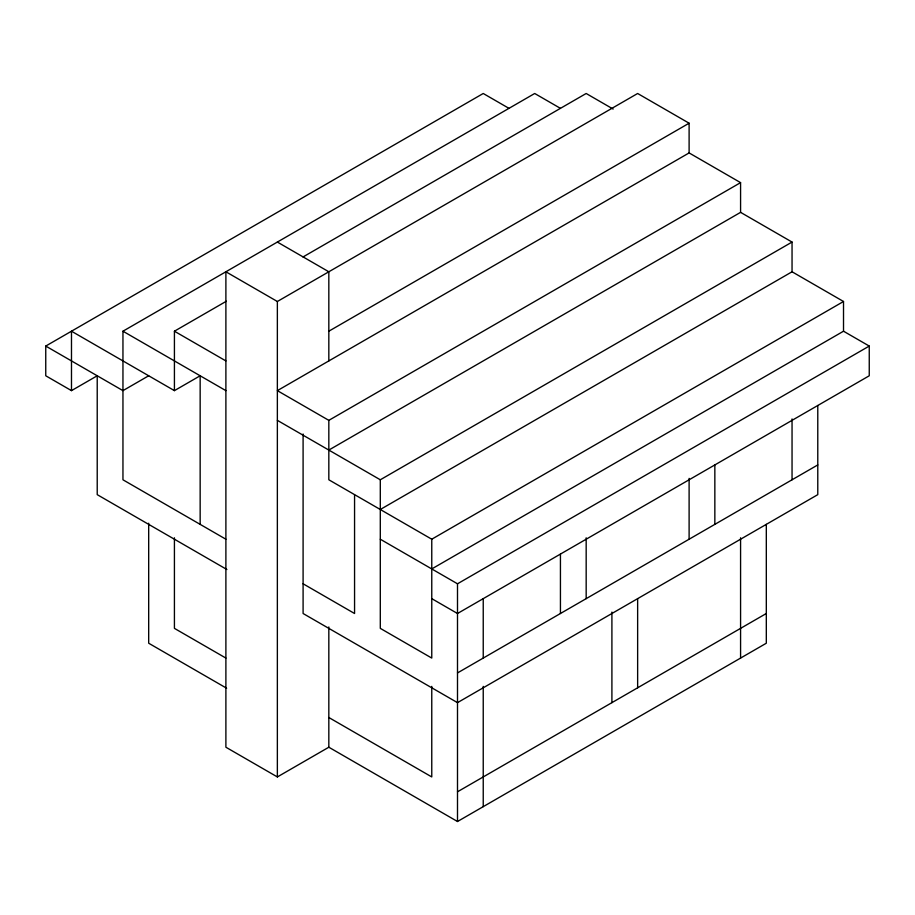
<?xml version="1.0" encoding="UTF-8"?>
<svg xmlns="http://www.w3.org/2000/svg" width="915" height="915" viewBox="0 0 915 915"><rect width="100%" height="100%" fill="white"/><g stroke="black" fill="none" stroke-linecap="round" stroke-linejoin="round"><path stroke-width="1.37" d="M226.886 569.507L97.219 494.649L97.219 375.779L71.484 390.636L45.75 375.779L45.75 346.064L483.234 93.49L508.969 108.347M225.891 539.221L122.953 479.792L122.953 331.207L534.703 93.49L560.438 108.347M200.156 524.364L200.156 375.779L174.422 390.636L174.422 331.207L226.36 301.229M303.014 256.966L586.172 93.49L613.13 109.057M148.688 375.779L122.953 390.636L45.75 346.064M766.312 524.364L766.312 643.222L457.5 821.51L328.828 747.223L277.359 776.938L225.891 747.223L225.891 271.778L277.359 301.493L637.641 93.49L689.109 123.205L689.109 152.919L277.359 390.636L328.828 420.351L740.578 182.634L740.578 212.349L328.828 450.066M328.828 331.207L689.109 123.205M277.359 420.351L380.297 479.78L792.047 242.063L792.047 271.778L380.297 509.495M328.828 420.351L328.828 479.78L431.766 539.21L843.516 301.493L843.516 331.207L431.766 568.936M380.297 539.221L457.5 583.793L869.25 346.064L869.25 375.779L457.5 613.508L431.766 598.65M457.5 672.937L817.781 464.934M457.5 791.795L766.312 613.508M689.109 152.919L740.578 182.634M740.578 212.349L792.047 242.063M792.047 271.778L843.516 301.493M843.516 331.207L869.25 346.064M277.359 242.063L328.828 271.778L328.828 360.922M174.422 331.207L225.891 360.922M122.953 331.207L225.891 390.636M174.422 390.636L71.484 331.207L71.484 390.636M303.094 583.793L354.562 613.508L354.562 494.924M225.891 658.079L174.422 628.365L174.422 537.803M328.828 717.509L431.766 776.938L431.766 686.376M226.634 688.229L148.688 643.222L148.688 523.22M817.781 405.494L817.781 494.649L457.5 702.651L303.094 613.508L303.094 434.019M792.047 418.944L792.047 479.792M740.578 537.803L740.578 658.079M714.844 464.923L714.844 524.364M689.109 478.373L689.109 539.221M637.641 598.65L637.641 687.794M611.906 612.089L611.906 702.651M586.172 537.803L586.172 598.65M560.438 554.078L560.438 613.508M483.234 598.65L483.234 658.079M483.234 686.376L483.234 806.653M457.5 583.793L457.5 821.51M431.766 539.21L431.766 658.079L380.297 628.365L380.297 479.78M328.828 626.947L328.828 747.223M277.359 301.493L277.359 776.938"/></g></svg>
